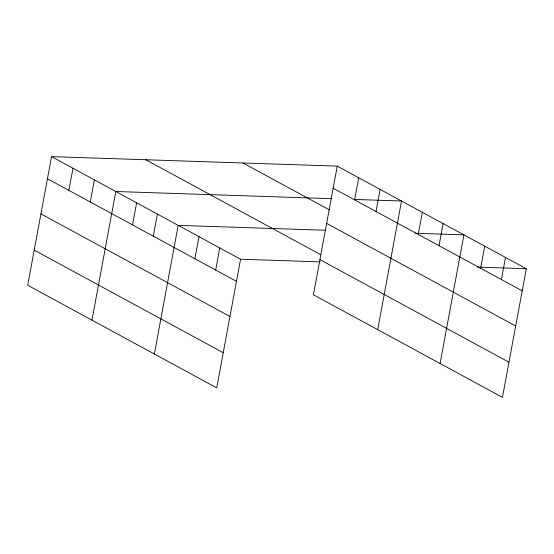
<?xml version="1.0" encoding="UTF-8"?>
<svg xmlns="http://www.w3.org/2000/svg" width="554" height="554" viewBox="0 0 554 554"><rect width="100%" height="100%" fill="white"/><g stroke="black" fill="none" stroke-linecap="round" stroke-linejoin="round"><path stroke-width="0.83" d="M51.543 156.616L27.7 285.268L216.732 387.876L240.574 259.224L51.543 156.616L337.268 166.124L526.3 268.732L502.457 397.384L313.425 294.776L337.268 166.124M68.869 190.361L72.969 168.243M90.295 201.995L94.395 179.87M91.971 320.157L115.814 191.504L331.25 198.671M132.51 224.91L136.609 202.785M153.306 236.198L157.405 214.073M154.351 354.02L178.194 225.36L325.316 230.256M194.89 258.766L198.99 236.648M215.686 270.054L219.786 247.936M354.595 199.869L358.694 177.751M376.014 211.503L380.113 189.378M377.696 329.665L401.539 201.012L354.394 199.44M418.235 234.418L422.335 212.293M439.024 245.706L443.124 223.581M440.077 363.528L463.92 234.868L415.064 233.241M480.616 268.274L484.715 246.156M501.405 279.562L505.504 257.444M240.574 259.224L320.295 261.876M477.444 267.104L526.3 268.732M333.169 188.242L522.2 290.85M242.977 162.987L329.526 209.966M326.652 223.401L515.684 326.008M145.834 159.753L320.752 254.702M319.942 259.625L508.974 362.226M47.443 178.734L236.475 281.342M40.927 213.892L229.958 316.5M34.216 250.117L223.248 352.718"/></g></svg>
